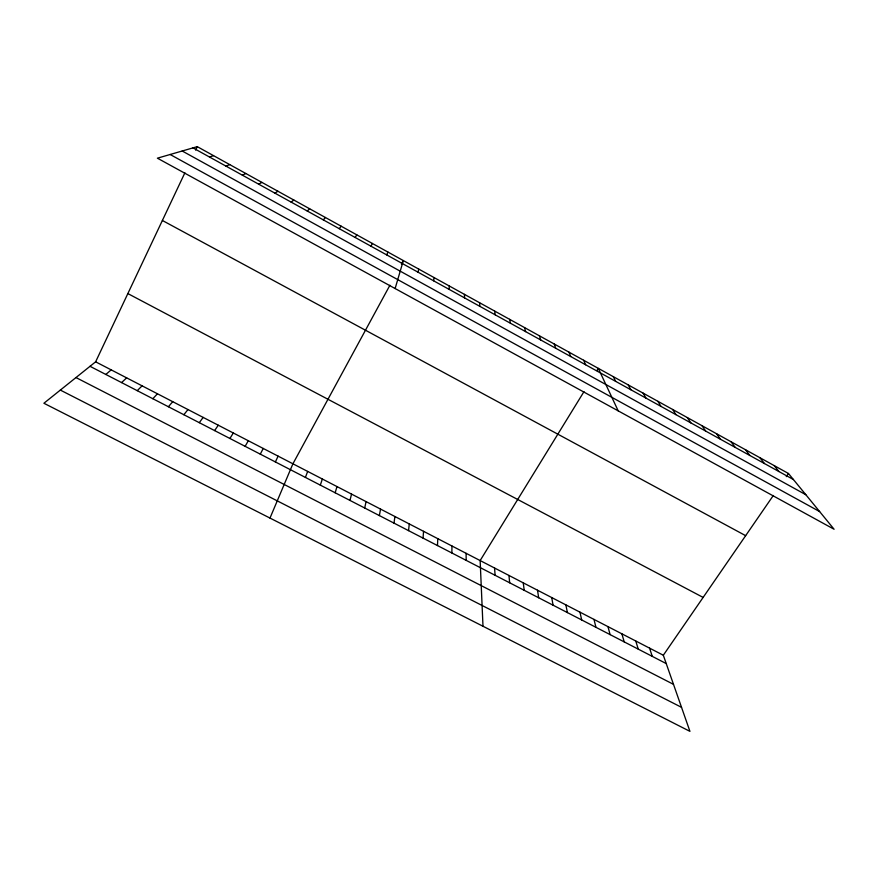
<?xml version="1.0" encoding="UTF-8"?>
<svg xmlns="http://www.w3.org/2000/svg" width="878" height="878" viewBox="0 0 878 878"><rect width="100%" height="100%" fill="white"/><g stroke="black" fill="none" stroke-linecap="round" stroke-linejoin="round"><path stroke-width="1.32" d="M451.863 552.986L451.961 546.006M437.474 545.556L437.793 538.675M449.119 289.367L449.273 285.965M423.042 538.115L423.558 531.322M408.544 530.63L409.28 523.936M433.633 280.817L434.028 277.536M393.981 523.123L394.935 516.527M379.373 515.584L380.536 509.086M418.071 272.224L418.707 269.074M364.699 508.011L366.071 501.612M349.96 500.416L351.562 494.105M335.166 492.777L336.987 486.577M395.122 288.544L403.331 260.568L401.411 264.102M320.316 485.117L322.358 479.015M305.401 477.423L307.662 471.42M386.748 254.916L387.878 252.03M269.985 518.075L292.912 463.803L389.92 285.24M275.385 461.938L278.106 456.143M95.625 361.824L663.318 655.24L689.932 731.352L43.9 403.254L95.625 361.824L184.896 172.801M195.618 150.105L197.254 146.648L788.466 473.494L834.1 529.258L157.403 158.183L197.254 146.648M370.988 246.213L372.371 243.458M260.283 454.156L263.235 448.46M245.127 446.331L248.309 440.745M583.969 391.665L480.145 560.57L482.988 626.255M596.919 370.582L598.291 368.354L618.2 410.871M229.904 438.484L233.318 432.997M355.162 237.466L356.797 234.843M214.616 430.593L218.271 425.215M663.318 655.24L773.309 495.499M786.293 476.644L788.466 473.494M199.273 422.68L203.158 417.412M339.259 228.686L341.147 226.195M183.853 414.723L187.98 409.565M168.378 406.744L172.746 401.685M323.291 219.862L325.431 217.503M152.838 398.722L157.447 393.783M137.231 390.677L142.093 385.848M121.559 382.589L126.662 377.869M307.245 211.005L309.66 208.788M105.821 374.467L111.177 369.868M291.134 202.105L293.812 200.019M274.957 193.171L277.887 191.217M258.703 184.193L261.907 182.383M242.383 175.172L245.851 173.504M225.986 166.118L229.718 164.592M209.513 157.019L213.519 155.636M60.341 390.084L681.526 707.339M75.98 377.562L673.492 684.346M90.028 366.313L666.226 663.57M127.859 293.581L703.124 597.424M162.386 220.477L745.652 535.668M182.196 151.005L805.839 494.72M170.145 154.495L819.624 511.567M192.973 147.888L793.427 479.553M774.198 465.603L778.951 471.563M759.876 457.69L764.431 463.529M745.499 449.734L749.834 455.473M731.056 441.755L735.182 447.385M716.547 433.732L720.465 439.252M701.983 425.676L705.692 431.087M687.353 417.599L690.843 422.889M672.669 409.477L675.939 414.657M657.918 401.323L660.969 406.393M643.113 393.135L645.945 398.085M628.231 384.904L630.843 389.744M613.294 376.651L615.676 381.37M583.672 360.265L585.604 364.754M568.988 352.155L570.689 356.523M554.237 344L555.719 348.259M649.555 648.129L652.277 656.371M635.749 640.995L638.273 649.149M539.432 335.813L540.683 339.951M621.876 633.828L624.214 641.895M607.96 626.629L610.1 634.618M524.561 327.593L525.593 331.61M593.989 619.407L595.932 627.298M579.952 612.153L581.697 619.956M509.635 319.34L510.425 323.236M565.86 604.876L567.407 612.592M551.724 597.567L553.063 605.194M537.523 590.225L538.664 597.753M494.632 311.053L495.192 314.818M523.266 582.86L524.199 590.301M508.944 575.452L509.679 582.805M479.575 302.723L479.904 306.378M494.577 568.033L495.093 575.288M464.462 294.36L464.55 297.894M466.086 553.305L466.185 560.373"/></g></svg>
